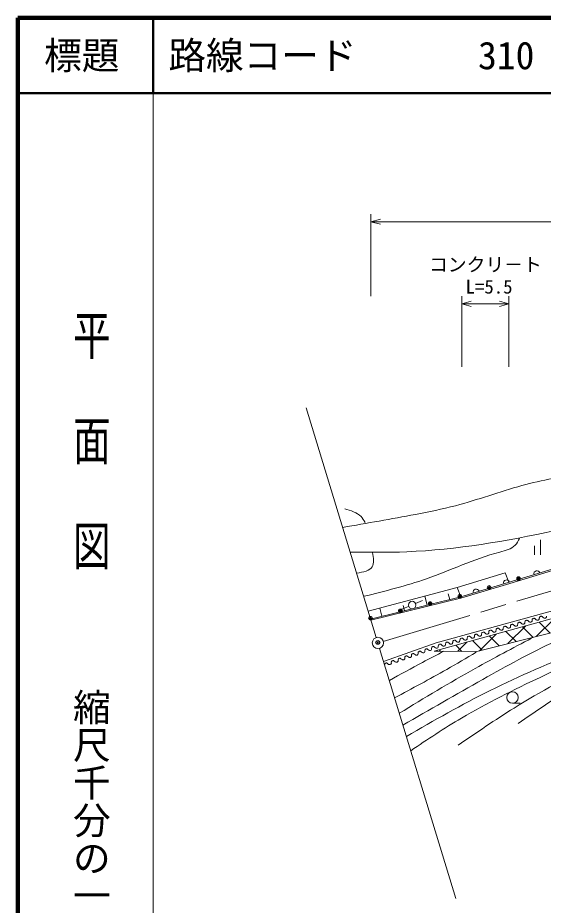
# Model space of a CAD drawing. Units: millimetres, scale not verified. Extents: x 40000 to 680000, y 20000 to 380000.
# Drawn here: x 40000 to 109802, y 262211 to 380000 of the extents above; entities that cross this region are included whole.
import ezdxf
from ezdxf.enums import TextEntityAlignment as Align

# ---------------------------------------------------------------- set-up
doc = ezdxf.new("R2010")
doc.units = ezdxf.units.MM
doc.header["$LTSCALE"] = 1000
doc.header["$PDMODE"] = 32
doc.header["$PDSIZE"] = 500
doc.linetypes.add('CHAIN', pattern=[18.5, 12, -1.5, 3.5, -1.5])
for name, color, linetype, lineweight in [('M-BGD', 7, 'Continuous', 13), ('M-BMK', 2, 'CHAIN', 13), ('M-BMK-SRVR', 3, 'Continuous', 13), ('M-STR-HTXT', 7, 'Continuous', 13), ('M-TTL', 2, 'Continuous', 140), ('M-TTL-BAND', 7, 'Continuous', 13), ('M-TTL-LINE', 7, 'Continuous', 50)]:
    doc.layers.add(name, color=color, linetype=linetype, lineweight=lineweight)
doc.layers.add('M-OTRS', color=6, linetype='Continuous')
doc.layers.add('M-TTL-TXT', color=7, linetype='Continuous')
doc.styles.add('@ＭＳ ゴシック', font='')
doc.styles.add('ＭＳ ゴシック', font='')
doc.styles.get('@ＭＳ ゴシック').set_extended_font_data('@MS Gothic')
doc.styles.get('ＭＳ ゴシック').set_extended_font_data('MS Gothic')

msp = doc.modelspace()

# ---------------------------------------------------------------- hatches: boundary and pattern name
at = {"layer": 'M-BGD'}
h = msp.add_hatch(dxfattribs=at)
h.set_pattern_fill('USER', color=256, style=0, pattern_type=2)
h.set_pattern_definition([(225, (378729, 67091), (1414.214, -1414.214), []), (315, (378729, 67091), (1414.214, 1414.214), [])])
h.paths.add_polyline_path([(95313, 295927), (138063, 307757), (167030, 314718), (179288, 316143), (183386, 315894), (186343, 315288), (189907, 314005), (193399, 311368), (196495, 307235), (201698, 296687), (200162, 296113), (194737, 306785), (189560, 312069), (183501, 313971), (178429, 313865), (155850, 309709), (118796, 300340), (100969, 295901)])

# ---------------------------------------------------------------- linework, layer by layer
for p, q in [((108631, 309925), (108631, 308725)), ((109431, 310725), (109431, 308725)), ((98872, 303165), (115017, 308040)), ((86555, 301231), (98376, 304381)), ((94371, 302052), (94078, 303236)), ((97372, 302794), (97188, 303537)), ((88371, 300567), (88104, 301644)), ((91923, 301872), (90995, 301501)), ((91371, 301309), (91203, 301988)), ((92848, 302252), (93770, 302640)), ((105717, 289016), (106717, 289016))]:
    msp.add_line(p, q, dxfattribs=at)
for points in [[(86912, 300061), (98964, 303020), (105350, 304932), (115107, 307896), (125431, 311182), (139252, 315331), (150357, 317721), (175482, 323557), (189428, 326587)], [(88588, 294561), (95571, 297041), (137716, 308644), (166623, 315547), (179051, 317244), (182739, 317198), (186316, 316510), (190122, 315042), (193975, 312245), (196955, 308759), (199019, 305641), (205990, 289016), (211375, 276884), (216098, 265832)], [(86871, 300195), (98872, 303165), (98376, 304381), (104724, 306313), (105240, 305088)], [(109276, 300295), (109280, 300358), (109302, 300426), (109330, 300475), (109363, 300504), (109415, 300539), (109492, 300560), (109555, 300557), (109598, 300549), (109647, 300521), (109701, 300474), (109840, 300347), (109913, 300305), (109957, 300297), (110019, 300293), (110077, 300309), (110148, 300350), (110195, 300404), (110223, 300453), (110231, 300496), (110235, 300559)], [(104485, 298974), (104488, 299037), (104511, 299105), (104539, 299154), (104572, 299184), (104624, 299219), (104701, 299240), (104763, 299236), (104807, 299228), (104856, 299200), (104910, 299153), (105048, 299026), (105121, 298985), (105165, 298976), (105228, 298973), (105285, 298988), (105357, 299029), (105404, 299083), (105431, 299132), (105440, 299175), (105443, 299238)], [(105443, 299238), (105447, 299301), (105469, 299369), (105497, 299418), (105530, 299448), (105582, 299483), (105659, 299504), (105722, 299501), (105765, 299492), (105814, 299464), (105868, 299417), (106006, 299290), (106080, 299249), (106123, 299240), (106186, 299237), (106244, 299253), (106315, 299293), (106362, 299347), (106390, 299396), (106398, 299440), (106402, 299502)], [(106402, 299502), (106405, 299565), (106427, 299633), (106455, 299682), (106488, 299712), (106540, 299747), (106617, 299768), (106680, 299765), (106724, 299756), (106772, 299728), (106827, 299681), (106965, 299554), (107038, 299513), (107082, 299504), (107144, 299501), (107202, 299517), (107273, 299557), (107320, 299611), (107348, 299660), (107357, 299704), (107360, 299767)], [(107360, 299767), (107363, 299829), (107386, 299897), (107413, 299946), (107447, 299976), (107499, 300011), (107575, 300032), (107638, 300029), (107682, 300020), (107731, 299992), (107785, 299946), (107923, 299819), (107996, 299777), (108040, 299768), (108103, 299765), (108160, 299781), (108232, 299821), (108279, 299875), (108306, 299924), (108315, 299968), (108318, 300031)], [(108318, 300031), (108321, 300093), (108344, 300162), (108372, 300210), (108405, 300240), (108457, 300275), (108534, 300296), (108596, 300293), (108640, 300284), (108689, 300257), (108743, 300210), (108881, 300083), (108955, 300041), (108998, 300033), (109061, 300029), (109118, 300045), (109190, 300085), (109237, 300140), (109265, 300188), (109273, 300232), (109276, 300295)], [(100652, 297917), (100655, 297980), (100678, 298048), (100705, 298097), (100739, 298127), (100791, 298162), (100867, 298183), (100930, 298180), (100974, 298171), (101023, 298143), (101077, 298096), (101215, 297970), (101288, 297928), (101332, 297919), (101395, 297916), (101452, 297932), (101524, 297972), (101570, 298026), (101598, 298075), (101607, 298119), (101610, 298182)], [(101610, 298182), (101613, 298244), (101636, 298312), (101664, 298361), (101697, 298391), (101749, 298426), (101826, 298447), (101888, 298444), (101932, 298435), (101981, 298408), (102035, 298361), (102173, 298234), (102247, 298192), (102290, 298183), (102353, 298180), (102411, 298196), (102482, 298236), (102529, 298290), (102557, 298339), (102565, 298383), (102569, 298446)], [(102569, 298446), (102572, 298509), (102594, 298577), (102622, 298626), (102655, 298655), (102707, 298690), (102784, 298711), (102847, 298708), (102890, 298699), (102939, 298672), (102993, 298625), (103132, 298498), (103205, 298456), (103249, 298448), (103311, 298444), (103369, 298460), (103440, 298500), (103487, 298555), (103515, 298604), (103523, 298647), (103527, 298710)], [(103527, 298710), (103530, 298773), (103553, 298841), (103580, 298890), (103613, 298919), (103666, 298954), (103742, 298976), (103805, 298972), (103849, 298964), (103898, 298936), (103952, 298889), (104090, 298762), (104163, 298720), (104207, 298712), (104270, 298708), (104327, 298724), (104398, 298765), (104445, 298819), (104473, 298868), (104482, 298911), (104485, 298974)], [(95861, 296597), (95864, 296659), (95886, 296728), (95914, 296776), (95947, 296806), (95999, 296841), (96076, 296862), (96139, 296859), (96182, 296850), (96231, 296823), (96285, 296776), (96424, 296649), (96497, 296607), (96541, 296599), (96603, 296595), (96661, 296611), (96732, 296651), (96779, 296706), (96807, 296754), (96815, 296798), (96819, 296861)], [(96819, 296861), (96822, 296924), (96845, 296992), (96872, 297041), (96905, 297070), (96958, 297105), (97034, 297126), (97097, 297123), (97141, 297115), (97190, 297087), (97244, 297040), (97382, 296913), (97455, 296871), (97499, 296863), (97562, 296859), (97619, 296875), (97690, 296916), (97737, 296970), (97765, 297019), (97774, 297062), (97777, 297125)], [(97777, 297125), (97780, 297188), (97803, 297256), (97831, 297305), (97864, 297334), (97916, 297370), (97993, 297391), (98055, 297387), (98099, 297379), (98148, 297351), (98202, 297304), (98340, 297177), (98413, 297135), (98457, 297127), (98520, 297124), (98577, 297139), (98649, 297180), (98696, 297234), (98723, 297283), (98732, 297326), (98735, 297389)], [(98735, 297389), (98739, 297452), (98761, 297520), (98789, 297569), (98822, 297599), (98874, 297634), (98951, 297655), (99014, 297651), (99057, 297643), (99106, 297615), (99160, 297568), (99298, 297441), (99372, 297400), (99415, 297391), (99478, 297388), (99536, 297404), (99607, 297444), (99654, 297498), (99682, 297547), (99690, 297591), (99694, 297653)], [(99694, 297653), (99697, 297716), (99719, 297784), (99747, 297833), (99780, 297863), (99832, 297898), (99909, 297919), (99972, 297916), (100016, 297907), (100064, 297879), (100119, 297832), (100257, 297705), (100330, 297664), (100374, 297655), (100436, 297652), (100494, 297668), (100565, 297708), (100612, 297762), (100640, 297811), (100649, 297855), (100652, 297917)], [(92295, 295347), (92294, 295407), (92311, 295473), (92334, 295521), (92364, 295552), (92411, 295588), (92482, 295613), (92542, 295614), (92584, 295609), (92632, 295586), (92686, 295545), (92825, 295433), (92898, 295398), (92940, 295393), (92999, 295394), (93053, 295413), (93118, 295456), (93159, 295510), (93182, 295558), (93187, 295600), (93186, 295660)], [(93186, 295660), (93186, 295719), (93202, 295785), (93226, 295834), (93255, 295864), (93302, 295900), (93374, 295925), (93433, 295926), (93475, 295921), (93523, 295898), (93578, 295857), (93717, 295745), (93789, 295711), (93831, 295705), (93891, 295706), (93944, 295725), (94009, 295768), (94050, 295822), (94073, 295870), (94079, 295912), (94078, 295972)], [(94078, 295972), (94077, 296032), (94094, 296098), (94117, 296146), (94146, 296176), (94194, 296213), (94265, 296238), (94325, 296239), (94367, 296233), (94415, 296210), (94469, 296169), (94608, 296058), (94680, 296023), (94722, 296018), (94782, 296019), (94836, 296037), (94901, 296080), (94942, 296135), (94965, 296183), (94970, 296225), (94969, 296284)], [(94969, 296284), (94968, 296344), (94985, 296410), (95008, 296458), (95038, 296489), (95085, 296525), (95156, 296550), (95216, 296551), (95258, 296546), (95306, 296523), (95360, 296482), (95500, 296370), (95572, 296335), (95614, 296330), (95673, 296331), (95727, 296350), (95792, 296393), (95833, 296447), (95856, 296495), (95861, 296537), (95861, 296597)], [(89621, 294410), (89620, 294470), (89637, 294536), (89660, 294584), (89690, 294615), (89737, 294651), (89808, 294676), (89868, 294677), (89910, 294672), (89958, 294649), (90012, 294608), (90151, 294496), (90224, 294461), (90265, 294456), (90325, 294457), (90379, 294476), (90444, 294519), (90485, 294573), (90508, 294621), (90513, 294663), (90512, 294723)], [(90512, 294723), (90511, 294782), (90528, 294848), (90552, 294897), (90581, 294927), (90628, 294963), (90699, 294988), (90759, 294989), (90801, 294984), (90849, 294961), (90904, 294920), (91043, 294808), (91115, 294774), (91157, 294768), (91217, 294769), (91270, 294788), (91335, 294831), (91376, 294885), (91399, 294933), (91405, 294975), (91404, 295035)], [(91404, 295035), (91403, 295095), (91420, 295161), (91443, 295209), (91472, 295239), (91520, 295276), (91591, 295301), (91651, 295302), (91692, 295296), (91741, 295273), (91795, 295232), (91934, 295121), (92006, 295086), (92048, 295081), (92108, 295082), (92161, 295100), (92226, 295143), (92267, 295198), (92291, 295246), (92296, 295288), (92295, 295347)], [(88730, 294098), (88729, 294158), (88746, 294224), (88769, 294272), (88798, 294302), (88845, 294339), (88917, 294364), (88976, 294365), (89018, 294359), (89067, 294336), (89121, 294295), (89260, 294184), (89332, 294149), (89374, 294144), (89434, 294145), (89487, 294163), (89552, 294206), (89593, 294261), (89617, 294309), (89622, 294351), (89621, 294410)]]:
    msp.add_lwpolyline(points, dxfattribs=at)
msp.add_lwpolyline([(95313, 295927), (138063, 307757), (167030, 314718), (179288, 316143), (183386, 315894), (186343, 315288), (189907, 314005), (193399, 311368), (196495, 307235), (201698, 296687), (200162, 296113), (194737, 306785), (189560, 312069), (183501, 313971), (178429, 313865), (155850, 309709), (118796, 300340), (100969, 295901)], close=True, dxfattribs=at)
for centre, radius in [((106522, 305550), 250), ((106522, 305550), 150), ((106522, 305550), 50), ((102620, 304376), 250), ((102620, 304376), 150), ((102620, 304376), 50), ((98726, 303219), 250), ((98726, 303219), 150), ((98726, 303219), 50), ((92388, 302058), 500), ((94768, 302247), 250), ((94768, 302247), 150), ((94768, 302247), 50), ((86852, 300303), 250), ((86852, 300303), 150), ((90810, 301275), 250), ((90810, 301275), 150), ((90810, 301275), 50), ((86852, 300303), 50), ((105717, 289776), 760)]:
    msp.add_circle(centre, radius, dxfattribs=at)
for centre in [(108962, 306212), (104926, 304994), (100890, 303775)]:
    msp.add_arc(centre, 400, 16.80226, 196.80226, dxfattribs=at)
for points, knots in [([(83161, 312364), (86388, 312919), (89615, 313474), (92836, 314085), (94618, 314423), (96399, 314778), (98151, 315240), (101115, 316021), (103998, 317108), (106957, 317903), (109660, 318643), (112421, 319156), (115193, 319623), (119137, 320296), (123116, 320821), (126959, 321885), (129178, 322509), (131345, 323334), (133565, 323967), (138998, 325475), (144771, 325767), (150128, 327406), (155139, 329015), (159762, 331849), (164790, 333560), (167749, 334469), (170858, 334955), (173659, 336276), (177520, 338112), (180778, 341451), (184792, 342701), (187725, 343542), (191013, 343170), (194295, 342792), (196002, 342618), (197721, 342428), (199091, 341615), (200308, 340894), (201250, 339681), (202289, 338615), (203852, 337011), (205635, 335738), (207418, 334466)], [0, 0, 0, 0, 1, 1, 1, 2, 2, 2, 3, 3, 3, 4, 4, 4, 5, 5, 5, 6, 6, 6, 7, 7, 7, 8, 8, 8, 9, 9, 9, 10, 10, 10, 11, 11, 11, 12, 12, 12, 13, 13, 13, 14, 14, 14, 14]), ([(84162, 309080), (86664, 309052), (89166, 309024), (91661, 309124), (98292, 309389), (104876, 310557), (111392, 311930), (120722, 313896), (129914, 316283), (139086, 318808), (146757, 320944), (154430, 323060), (161894, 325777), (167838, 327831), (173682, 330067), (179542, 332655), (181719, 333579), (183886, 334519), (186240, 335009), (188361, 335449), (190625, 335511), (192666, 334918), (195287, 334150), (197521, 332278), (199544, 330302), (202064, 327796), (204194, 325166), (206151, 322338), (208180, 319404), (210024, 316256), (211310, 312925), (212914, 308770), (213650, 304331), (214387, 299892)], [0, 0, 0, 0, 1, 1, 1, 2, 2, 2, 3, 3, 3, 4, 4, 4, 5, 5, 5, 6, 6, 6, 7, 7, 7, 8, 8, 8, 9, 9, 9, 10, 10, 10, 11, 11, 11, 11]), ([(86166, 313003), (85991, 313282), (85816, 313560), (85597, 313786), (85054, 314347), (84241, 314582), (83427, 314818)], [0, 0, 0, 0, 1, 1, 1, 2, 2, 2, 2]), ([(106448, 286339), (108867, 288012), (111286, 289685), (113846, 291107), (116356, 292501), (119001, 293654), (121644, 294806), (125523, 296496), (129396, 298182), (133364, 299618), (136856, 300860), (140408, 301928), (143970, 302961), (147713, 304051), (151458, 305127), (155245, 306035), (161617, 307471), (168124, 308265), (174407, 310224), (176443, 310829), (178452, 311541), (180556, 311918), (182313, 312205), (184109, 312224), (185936, 312007), (187432, 311829), (188941, 311487), (190170, 310715), (191617, 309794), (192671, 308290), (193556, 306749), (194837, 304507), (195769, 302220), (196631, 299886), (197913, 296205), (199132, 292570), (200375, 288923), (201426, 285730), (202559, 282568), (203761, 279431), (204826, 276644), (205971, 273887), (207148, 271143), (209150, 266593), (211347, 262168), (213521, 257623), (214983, 254653), (216448, 251685), (218467, 249022), (220937, 245775), (224218, 242979), (227947, 241485), (230996, 240255), (234341, 239880), (237662, 239569), (243540, 239036), (249228, 238588), (254952, 237787), (258010, 237358), (261079, 236829), (264075, 236049), (267080, 235266), (270012, 234231), (272943, 233197)], [0, 0, 0, 0, 1, 1, 1, 2, 2, 2, 3, 3, 3, 4, 4, 4, 5, 5, 5, 6, 6, 6, 7, 7, 7, 8, 8, 8, 9, 9, 9, 10, 10, 10, 11, 11, 11, 12, 12, 12, 13, 13, 13, 14, 14, 14, 15, 15, 15, 16, 16, 16, 17, 17, 17, 18, 18, 18, 19, 19, 19, 20, 20, 20, 21, 21, 21, 21]), ([(85951, 303212), (88775, 303904), (91600, 304595), (94277, 305533), (97491, 306659), (100494, 308140), (104024, 309090), (104778, 309293), (105555, 309472), (106052, 309980), (106300, 310233), (106478, 310569), (106657, 310905)], [0, 0, 0, 0, 1, 1, 1, 2, 2, 2, 3, 3, 3, 4, 4, 4, 4]), ([(85014, 306287), (85891, 306443), (86767, 306599), (87091, 307134), (87364, 307584), (87245, 308301), (87127, 309019)], [0, 0, 0, 0, 1, 1, 1, 2, 2, 2, 2]), ([(98484, 283442), (100940, 285129), (103396, 286816), (105926, 288389), (109454, 290582), (113125, 292552), (116888, 294315), (120491, 296004), (124177, 297502), (127883, 298950), (130991, 300193), (134085, 301457), (137286, 302470), (141720, 303875), (146359, 304799), (150476, 306882), (151884, 307594), (153230, 308441), (154576, 309289)], [0, 0, 0, 0, 1, 1, 1, 2, 2, 2, 3, 3, 3, 4, 4, 4, 5, 5, 5, 6, 6, 6, 6]), ([(92198, 282723), (94423, 284207), (96649, 285691), (98948, 287052), (102341, 289060), (105894, 290799), (109465, 292488), (113314, 294309), (117185, 296072), (121095, 297747), (124034, 298993), (126989, 300201), (129964, 301356), (132960, 302520), (135978, 303631), (139010, 304699), (141731, 305657), (144465, 306582), (147198, 307506)], [0, 0, 0, 0, 1, 1, 1, 2, 2, 2, 3, 3, 3, 4, 4, 4, 5, 5, 5, 6, 6, 6, 6]), ([(91622, 284611), (95288, 286727), (98955, 288843), (102740, 290719), (106687, 292674), (110764, 294369), (114822, 296100), (118872, 297827), (122904, 299589), (127005, 301176), (130159, 302396), (133354, 303512), (136549, 304628)], [0, 0, 0, 0, 1, 1, 1, 2, 2, 2, 3, 3, 3, 4, 4, 4, 4]), ([(91161, 286123), (94684, 288154), (98207, 290184), (101755, 292176), (104932, 293960), (108130, 295712), (111425, 297257), (113726, 298334), (116074, 299311), (118422, 300287)], [0, 0, 0, 0, 1, 1, 1, 2, 2, 2, 3, 3, 3, 3]), ([(90680, 287699), (94023, 289722), (97365, 291745), (100775, 293647), (103247, 295026), (105754, 296342), (108261, 297658)], [0, 0, 0, 0, 1, 1, 1, 2, 2, 2, 2]), ([(89357, 292040), (90827, 292850), (92297, 293661), (93778, 294449), (94711, 294945), (95648, 295432), (96586, 295920)], [0, 0, 0, 0, 1, 1, 1, 2, 2, 2, 2]), ([(90059, 289737), (92379, 290976), (94699, 292216), (96987, 293513), (98301, 294258), (99605, 295022), (100908, 295786)], [0, 0, 0, 0, 1, 1, 1, 2, 2, 2, 2])]:
    msp.add_open_spline(points, degree=3, knots=knots, dxfattribs=at)
at = {"layer": 'M-BMK'}
msp.add_line((88557, 297237), (121174, 307012), dxfattribs=at)
at = {"layer": 'M-BMK-SRVR'}
for p, q in [((78322, 328235), (87619, 297739)), ((88057, 296305), (98175, 263116))]:
    msp.add_line(p, q, dxfattribs=at)
msp.add_circle((87838, 297022), 750, dxfattribs=at)
at = {"layer": 'M-OTRS'}
msp.add_point((87831, 297092), dxfattribs=at)
at = {"layer": 'M-STR-HTXT'}
for p, q in [((86912, 343041), (86912, 353933)), ((86912, 352933), (189428, 352933)), ((98964, 333667), (98964, 343041)), ((105240, 343041), (105240, 333667)), ((98964, 342041), (105240, 342041))]:
    msp.add_line(p, q, dxfattribs=at)
for points in [[(88162, 352583), (86912, 352933), (88162, 353283)], [(100214, 341691), (98964, 342041), (100214, 342391)], [(103990, 342391), (105240, 342041), (103990, 341691)]]:
    msp.add_lwpolyline(points, dxfattribs=at)
at = {"layer": 'M-TTL'}
for p, q in [((40000, 380000), (40000, 20000)), ((680000, 380000), (40000, 380000))]:
    msp.add_line(p, q, dxfattribs=at)
at = {"layer": 'M-TTL-BAND'}
msp.add_line((58000, 370000), (58000, 20000), dxfattribs=at)
at = {"layer": 'M-TTL-LINE'}
for p, q in [((58000, 380000), (58000, 370000)), ((40000, 370000), (680000, 370000))]:
    msp.add_line(p, q, dxfattribs=at)

# ---------------------------------------------------------------- texts
at = {"layer": 'M-STR-HTXT', "style": 'ＭＳ ゴシック'}
for s, p in [('コンクリ－ト', (94619, 345781)), ('L=5.5', (99487, 342839))]:
    msp.add_text(s, height=1833, dxfattribs=at).set_placement(p, align=Align.BOTTOM_LEFT)
at = {"layer": 'M-TTL-BAND', "style": '@ＭＳ ゴシック', "width": 1.4}
msp.add_text('平  面  図', height=3666, rotation=270, dxfattribs=at).set_placement((49777, 306475), align=Align.MIDDLE_RIGHT)
at = {"layer": 'M-TTL-BAND', "style": '@ＭＳ ゴシック'}
msp.add_text('縮尺千分の一', height=3666, rotation=270, dxfattribs=at).set_placement((49777, 261030), align=Align.MIDDLE_RIGHT)
at = {"layer": 'M-TTL-TXT', "style": 'ＭＳ ゴシック'}
msp.add_text('標題', height=3666, dxfattribs=at).set_placement((48500, 375000), align=Align.MIDDLE_CENTER)
for s, p in [('路線コード', (60000, 375000)), ('310', (101142, 375000))]:
    msp.add_text(s, height=3666, dxfattribs=at).set_placement(p, align=Align.MIDDLE_LEFT)

doc.saveas('drawing.dxf')
